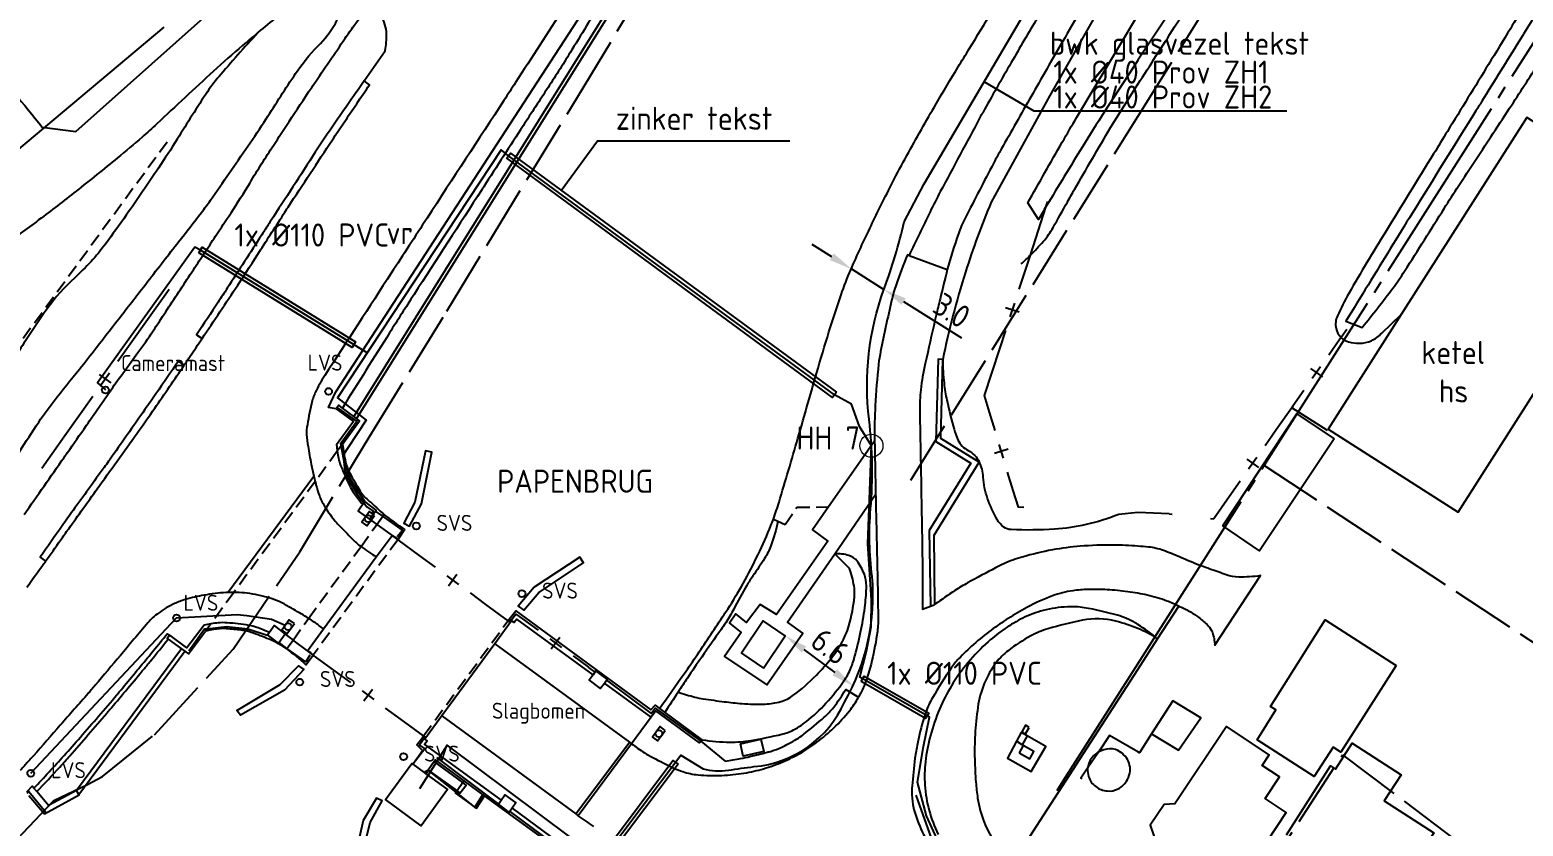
# Model space of a CAD drawing. Extents: x 109808 to 110111, y 466178 to 466443.
# Drawn here: x 109913.7 to 110030, y 466298.3 to 466360.4 of the extents above; entities that cross this region are included whole.
import ezdxf
from ezdxf.enums import TextEntityAlignment as Align

# ---------------------------------------------------------------- set-up
doc = ezdxf.new("R2010")
doc.units = 0
for name, pattern in [('KADPART', [6, 5, -1]), ('KADPROV', [18, 15, -1, 1, -1]), ('STIPPELFIJN', [1.5, 1, -0.5])]:
    doc.linetypes.add(name, pattern=pattern)
for name, color, linetype in [('bwk glasvezel handhole', 1, 'Continuous'), ('bwk glasvezel handhole tekst', 7, 'Continuous'), ('bwk glasvezelkabel tekst', 7, 'Continuous'), ('bwk informatie', 7, 'Continuous'), ('bwk maatvoering', 1, 'Continuous'), ('bwk mantelbuis data', 3, 'Continuous'), ('bwk mantelbuis signaal-elekta tekst', 7, 'Continuous'), ('bwk masten', 7, 'Continuous'), ('bwk route', 6, 'Continuous'), ('bwk zinker', 7, 'Continuous'), ('bwk zinker tekst', 7, 'Continuous'), ('TOPO', 8, 'Continuous')]:
    doc.layers.add(name, color=color, linetype=linetype)
for name, color, linetype, true_color in [('bwk glasvezelkabel', 3, 'Continuous', 0x00ff00), ('bwk kabel signaal-elekta', 7, 'Continuous', 0x960000), ('bwk mantelbuis signaal-elekta', 7, 'Continuous', 0x960000)]:
    doc.layers.add(name, color=color, linetype=linetype, true_color=true_color)
doc.styles.add('--', font='isocp.shx')
doc.styles.get("Standard").update_dxf_attribs({"font": 'isocp.shx'})
doc.linetypes.add('BESCH', pattern='A,2.5,[11,TOPOCAD.SHX,S=0.15,R=0,X=0,Y=0],2.5', length=5)
doc.linetypes.add('DRAAIHEK', pattern='A,1.5,[8,TOPOCAD.SHX,S=0.2,R=0,X=0,Y=0],1.5', length=3)
doc.linetypes.add('RASTER', pattern='A,4,-1.5,[4,TOPOCAD.SHX,S=0.75,R=0,X=-0.75,Y=0],-1.5', length=7)
doc.dimstyles.new('Prov-ZH', dxfattribs={"dimtxt": 1.8, "dimasz": 1.8, "dimexe": 0, "dimexo": 0, "dimgap": 0.5, "dimtad": 1, "dimdec": 1, "dimzin": 1, "dimdsep": 46, "dimtxsty": 'Standard', "dimcen": 2.5, "dimclrd": 256, "dimclre": 256, "dimclrt": 256, "dimadec": 0, "dimazin": 0, "dimtfac": 1, "dimtdec": 1, "dimtmove": 0, "dimatfit": 3, "dimfxl": 0, "dimlwd": -1, "dimlwe": -1, "dimarcsym": 0})

# ---------------------------------------------------------------- blocks, each defined once
blk = doc.blocks.new('RASTERKL', base_point=(80, 5))
at = {"layer": 'TOPO', "linetype": 'ByBlock'}
for p, q in [((80, 9.875), (80, 11.375)), ((80.5625, 8.1875), (79.4375, 8.1875)), ((80, 7.625), (80, 8.75)), ((80, 5), (80, 6.5))]:
    blk.add_line(p, q, dxfattribs=at)
blk = doc.blocks.new('RASTERGR', base_point=(75, 5))
at = {"layer": 'TOPO', "color": 0, "linetype": 'ByBlock'}
for p, q in [((75, 12.125), (75, 15.875)), ((75, 9.875), (75, 11)), ((75.5625, 10.4375), (74.4375, 10.4375)), ((75, 5), (75, 8.75))]:
    blk.add_line(p, q, dxfattribs=at)
blk = doc.blocks.new('*D4')
at = {"layer": 'bwk maatvoering', "transparency": 16777216}
blk.add_line((109973.98, 466312.12), (109976.39, 466310.34), dxfattribs=at)
for points in [[(109974.16, 466312.36), (109973.8, 466311.88), (109972.53, 466313.19)], [(109976.57, 466310.58), (109976.21, 466310.1), (109977.84, 466309.27)]]:
    blk.add_solid(points, dxfattribs=at)
at = {"layer": 'Defpoints', "color": 0, "transparency": 16777216}
for p in [(109972.53, 466313.19), (109977.84, 466309.27), (109977.84, 466309.27)]:
    blk.add_point(p, dxfattribs=at)
at = {"layer": 'bwk maatvoering', "transparency": 16777216, "insert": (109976.02, 466312.36), "char_height": 1.8, "attachment_point": 5, "rotation": 323.5308}
blk.add_mtext('6.6', dxfattribs=at)
blk = doc.blocks.new('*D5')
at = {"layer": 'bwk maatvoering', "transparency": 16777216}
for p, q in [((109976.15, 466342.75), (109974.63, 466343.7)), ((109977.64, 466341.73), (109977.68, 466341.79)), ((109977.68, 466341.79), (109980.22, 466340.2)), ((109980.18, 466340.14), (109980.22, 466340.2)), ((109981.75, 466339.25), (109986.26, 466336.43))]:
    blk.add_line(p, q, dxfattribs=at)
for points in [[(109976.31, 466343), (109975.99, 466342.49), (109977.68, 466341.79)], [(109981.91, 466339.5), (109981.59, 466338.99), (109980.22, 466340.2)]]:
    blk.add_solid(points, dxfattribs=at)
at = {"layer": 'Defpoints', "color": 0, "transparency": 16777216}
for p in [(109977.64, 466341.73), (109980.18, 466340.14), (109980.22, 466340.2)]:
    blk.add_point(p, dxfattribs=at)
at = {"layer": 'bwk maatvoering', "transparency": 16777216, "insert": (109985.51, 466338.55), "char_height": 1.8, "attachment_point": 5, "rotation": 327.9705}
blk.add_mtext('3.0', dxfattribs=at)

msp = doc.modelspace()

# ---------------------------------------------------------------- linework, layer by layer
at = {"layer": 'bwk glasvezel handhole', "linetype": 'Continuous', "lineweight": 0}
msp.add_circle((109979.24, 466328.01), 0.9, dxfattribs=at)
at = {"layer": 'bwk glasvezelkabel'}
msp.add_lwpolyline([(109958.22, 466295.66), (109964.4, 466303.88), (109966.12, 466302.83, 0.10548), (109968.1, 466302.71, -0.00795), (109970.09, 466302.99, 0.272052), (109977.15, 466308.02, 0.151748), (109979.3, 466317.82, -0.054471), (109979.18, 466323.09, 0.051704), (109979.06, 466330.05, -0.117803), (109980.22, 466340.2, 0.029249), (109981.8, 466345.47), (109983.35, 466348.42), (109996.95, 466371.6), (109998.15, 466375.8), (110000, 466378.76), (110009.96, 466394.68), (110014.77, 466399.77), (110027.65, 466420.34)], format="xyb", dxfattribs=at)
msp.add_lwpolyline([(109958.22, 466295.66), (109946.18, 466304.66), (109944.04, 466301.26)], dxfattribs=at)
at = {"layer": 'bwk glasvezelkabel tekst'}
msp.add_lwpolyline([(110011.62, 466354.1), (109991.91, 466354.1), (109988.02, 466356.38)], dxfattribs=at)
at = {"layer": 'bwk informatie'}
for points in [[(109940.52, 466322.57), (109940.12, 466322.87), (109939.53, 466322.06), (109939.93, 466321.77)], [(109934.28, 466314.14), (109933.88, 466314.44), (109933.29, 466313.63), (109933.69, 466313.34)], [(109963.17, 466305.81), (109962.77, 466306.11), (109962.18, 466305.3), (109962.58, 466305)]]:
    msp.add_lwpolyline(points, close=True, dxfattribs=at)
for centre in [(109940.03, 466322.33), (109943.78, 466321.75), (109952.01, 466316.47), (109933.79, 466313.9), (109934.7, 466309.58), (109962.68, 466305.56), (109942.79, 466303.76)]:
    msp.add_circle(centre, 0.268, dxfattribs=at)
at = {"layer": 'bwk kabel signaal-elekta'}
for points in [[(109979.24, 466328.01), (109978.31, 466329.5), (109977.7, 466331.26), (109976.36, 466331.98), (109950.96, 466350.62), (109950.38, 466351.08), (109937.64, 466331.75), (109939.87, 466330.01), (109938.46, 466327.86), (109938.07, 466327.28), (109938.2, 466326.02), (109938.54, 466325.3), (109939.16, 466324.24), (109939.93, 466323.25), (109940.41, 466322.92), (109940.32, 466322.72)], [(109939.95, 466335.25), (109926.96, 466343.26), (109926.53, 466343.49), (109918.94, 466332.91), (109919.55, 466332.36)], [(109987.37, 466293.94), (109986.74, 466293.88), (109985.07, 466295.8), (109983.53, 466299.15), (109982.84, 466301.77), (109983.3, 466304.56), (109983.77, 466306.85), (109978.34, 466309.96), (109978.86, 466311.98), (109979.23, 466313.9), (109979.26, 466316), (109978.95, 466320.37), (109979.24, 466328.01)]]:
    msp.add_lwpolyline(points, dxfattribs=at)
at = {"layer": 'bwk mantelbuis data'}
msp.add_lwpolyline([(109964.18, 466303.17), (109958.99, 466296.26), (109958.59, 466296.56), (109963.78, 466303.47)], close=True, dxfattribs=at)
at = {"layer": 'bwk mantelbuis signaal-elekta'}
for points in [[(109926.83, 466343.04), (109927.08, 466343.48), (109939.04, 466336.1), (109938.79, 466335.67)], [(109978.43, 466309.62), (109978.68, 466310.05), (109983.71, 466307.17), (109983.46, 466306.74)]]:
    msp.add_lwpolyline(points, close=True, dxfattribs=at)
at = {"layer": 'bwk masten'}
for centre in [(109919.55, 466332.36), (109936.94, 466332.24), (109925.1, 466314.58), (109913.74, 466302.47)]:
    msp.add_circle(centre, 0.268, dxfattribs=at)
at = {"layer": 'bwk route'}
msp.add_lwpolyline([(109913.74, 466302.47), (109925.1, 466314.58), (109929.81, 466314.86), (109930.56, 466314.78), (109932.49, 466314.5), (109933.55, 466314.01)], dxfattribs=at)
at = {"layer": 'bwk zinker'}
msp.add_lwpolyline([(109976.51, 466332.18), (109976.21, 466331.78), (109950.82, 466350.42), (109951.11, 466350.82)], close=True, dxfattribs=at)
at = {"layer": 'bwk zinker tekst'}
msp.add_lwpolyline([(109955.07, 466347.91), (109957.9, 466351.77), (109972.89, 466351.77)], dxfattribs=at)
at = {"layer": 'TOPO', "linetype": 'Continuous'}
for points in [[(110000, 466430.38, -0.000475), (109997.18, 466425.9, 0.000426), (109993.93, 466420.76, 0.00091), (109991.46, 466416.81, -0.000513), (109987.07, 466409.81, -0.001152), (109986.05, 466408.19, 0.000204), (109980.26, 466399.06, 0.004172), (109979.07, 466397.13, 0.00163), (109976.07, 466392.17, 0.000278), (109973.42, 466387.86, 0.000554), (109972.07, 466385.64, 0.000004), (109967.99, 466378.96, 0.000199), (109967.56, 466378.23, 0.00002), (109963.4, 466371.31, 0.000087), (109960.95, 466367.23, -0.000097), (109958.5, 466363.15, -0.003417), (109955.9, 466358.87, -0.004932), (109954.04, 466355.94, -0.000142), (109952.1, 466352.95, 0.00009), (109949.03, 466348.2, 0.000022), (109948.88, 466347.96, 0.000001), (109943.6, 466339.8, 0.002889), (109941.7, 466336.82, 0.001476), (109938.02, 466330.95)], [(110000, 466356.2, 0.003111), (110002.86, 466360.66, 0.000296), (110006.12, 466365.8, 0.000567), (110007.82, 466368.49, 0.003194), (110012.27, 466375.67, -0.002887), (110017.2, 466383.62, -0.001853), (110020.84, 466389.38, 0.002073), (110024.1, 466394.53, 0.001445), (110026.29, 466398.04, -0.000927), (110029.68, 466403.51, -0.003067), (110031.84, 466406.92, 0.002048), (110035.08, 466412.03, 0.009674), (110036.36, 466414.15, 0.006002), (110038.31, 466417.63, 0.03475), (110038.73, 466418.54, 0.04153), (110038.96, 466419.35, 0.216537), (110038.84, 466419.82, 0.085906), (110038.28, 466420.33)], [(110000, 466358.1, 0.006175), (110003.3, 466363.12, 0.001429), (110007.04, 466369.01, 0.00207), (110009.59, 466373.09, 0.005991), (110012.85, 466378.48, -0.006378), (110015.91, 466383.54, -0.001735), (110019.34, 466389.02, 0.001522), (110023.26, 466395.26, 0.000955), (110025.72, 466399.21, -0.000795), (110028.66, 466403.96, -0.004822), (110029.61, 466405.45, 0.001274), (110033.25, 466411.09, 0.015461), (110034.66, 466413.44, 0.00774), (110037.26, 466418.26), (110035.94, 466419.27, -0.000186), (110031.44, 466412, -0.000443), (110029.52, 466408.91, -0.000005), (110020.56, 466394.52)], [(110031.73, 466362.81, -0.000143), (110029.71, 466359.55, -0.000099), (110026.81, 466354.87, -0.00024), (110026.34, 466354.11, 0.000023), (110021.37, 466346.12, 0.001472), (110019.67, 466343.36, 0.000721), (110016.21, 466337.71), (110017.49, 466337.24, 0.008338), (110019.87, 466340.29, 0.01979), (110020.79, 466341.63, 0.001995), (110023.87, 466346.51, -0.005422), (110025.01, 466348.3, -0.002057), (110027.51, 466352.09, 0.003508), (110028.97, 466354.32, 0.002054), (110031.28, 466357.92, 0.001884)], [(109890.43, 466375.55), (109893.13, 466377.85, -0.010669), (109895.98, 466375, -0.02194), (109897.26, 466373.53, -0.005168), (109900.44, 466369.49, 0.013484), (109901.68, 466367.96, 0.005133), (109903.01, 466366.43, -0.001475), (109907.69, 466361.17, -0.00716), (109910.25, 466358.19, -0.004076), (109914.63, 466352.85), (109917.24, 466352.5), (109930.99, 466364.79)], [(110000, 466378.5), (109999.75, 466378.1, 0.025135), (109999.33, 466377.28, 0.067761), (109999.13, 466376.65, 0.075968), (109999.13, 466376.06, 0.007165), (109999.2, 466375.59, -0.004573), (109999.32, 466374.85, -0.003582), (109999.48, 466373.72, -0.047505), (109999.49, 466373.63, -0.142527), (109999.23, 466372.9, 0.021275), (109996.44, 466368.61, 0.000078), (109992.52, 466361.97, 0.000874), (109992.17, 466361.38, 0.002264), (109990.13, 466357.88, 0.002037), (109987.91, 466353.97, 0.005132), (109987.7, 466353.6, 0.000335), (109984.61, 466347.82, 0.009339), (109983.81, 466346.25, 0.004251), (109982.17, 466342.83)], [(110000, 466369.25, 0.00056), (109997.91, 466365.89, 0.003448), (109996.46, 466363.51, 0.00374), (109995.58, 466362.02, 0.001128), (109992.72, 466357.06, 0.0013), (109991.54, 466354.99, 0.000656), (109989.21, 466350.87, 0.008014), (109988.75, 466350.02, 0.001624), (109986.56, 466345.8, 0.036586), (109986.02, 466344.53, 0.015494), (109985.15, 466341.74)], [(109958.66, 466367.38, 0.000135), (109958.63, 466367.34, 0.002067), (109955.28, 466362.16, -0.001833), (109951.51, 466356.32, -0.000082), (109950.61, 466354.94, 0.000012), (109944.62, 466345.76, 0.000506), (109941.83, 466341.47, 0.000273), (109936.65, 466333.48, 0.035955), (109935.91, 466332.17, 0.054577), (109935.6, 466331.27, 0.016694), (109935.25, 466329.42, 0.057645), (109935.23, 466328.88, 0.019486), (109935.34, 466327.96, 0.012597), (109935.59, 466326.56, 0.007196), (109935.79, 466325.64)], [(110000, 466367.11), (109997.39, 466362.76), (109993.15, 466355.31), (109988.57, 466347, 0.010947), (109987.51, 466344.3, 0.010947), (109986.57, 466341.55, 0.01335), (109985.59, 466338.15, 0.013201), (109984.8, 466334.73)], [(109912.87, 466327.54, -0.01269), (109914.36, 466329.86, -0.017209), (109915.56, 466331.5, -0.00273), (109917.53, 466333.99, 0.004092), (109918.84, 466335.65, 0.000168), (109920.85, 466338.24, -0.000168), (109922.87, 466340.84, -0.000995), (109925.26, 466343.92, 0.001348), (109927.03, 466346.19, 0.011632), (109927.74, 466347.15, 0.002713), (109930.66, 466351.37, 0.0087), (109932.07, 466353.49, -0.005247), (109934.37, 466357.03, -0.048121), (109936.12, 466359.18, 0.060708), (109937.47, 466360.93, 0.089934), (109937.74, 466361.65, 0.051328), (109937.84, 466362.98, 0.103762), (109937.65, 466363.79, 0.084602), (109936.91, 466364.85)], [(110031.41, 466364.48, -0.004053), (110029.03, 466360.52, -0.000327), (110027.33, 466357.74, -0.000173), (110024.12, 466352.51, -0.000728), (110023.05, 466350.77, 0.000207), (110019.29, 466344.67, 0.008524), (110016.44, 466339.89, 0.024003), (110015.55, 466338.13, 0.162255), (110015.45, 466337.16, 0.139555), (110015.84, 466336.44)], [(109913.21, 466322.64, 0.00003), (109916.33, 466327.1, 0.00038), (109916.58, 466327.45, 0.000646), (109918.08, 466329.61, -0.000508), (109919.99, 466332.36, -0.007287), (109922.09, 466335.28, 0.012711), (109923.27, 466336.96, 0.001877), (109924.25, 466338.45, -0.000907), (109926.29, 466341.55, -0.000426), (109928.14, 466344.35, 0.000657), (109929.34, 466346.17, 0.008788), (109930.82, 466348.52, -0.007078), (109932.65, 466351.43, -0.001891), (109933.86, 466353.29, -0.001328), (109935.61, 466355.92, -0.002319), (109935.79, 466356.19, -0.000178), (109938.24, 466359.79, -0.009938), (109938.93, 466360.77, -0.004533), (109940.52, 466362.87)], [(109939.72, 466356.45), (109941.35, 466358.81, 0.044556), (109941.46, 466360.12, 0.078767), (109941.33, 466360.86, 0.013798), (109940.79, 466362.34, 0.035082), (109940.52, 466362.87)], [(109992.87, 466346.69, 0.000552), (109992.25, 466345.65), (109991.43, 466346.95, -0.001821), (109994.11, 466351.68, -0.004503), (109995.25, 466353.63), (110000, 466361.58)], [(109931.64, 466360.4, 0.019835), (109928.55, 466356.95, 0.043431), (109927.5, 466355.61, 0.006103), (109925.15, 466351.92, -0.009898), (109923.69, 466349.66, -0.004208), (109921.18, 466345.99, -0.006693), (109919.55, 466343.73, -0.050165), (109917.16, 466341.1, 0.055083), (109915.01, 466338.68, 0.010639), (109913.32, 466336.19, 0.009123), (109911.47, 466333.21, 0.006229), (109909.31, 466329.49, -0.008459), (109907.71, 466326.76, -0.00842), (109906.66, 466325.11, 0.005598), (109905.07, 466322.62, 0.016329), (109904.55, 466321.73, 0.005623), (109903.17, 466319.07, 0.084915), (109902.69, 466317.55, 0.046002), (109902.58, 466314.78)], [(110000, 466358.04), (109997.38, 466354.01, 0.006275), (109995.68, 466351.31, 0.002468), (109992.87, 466346.69)], [(109939.72, 466356.45, 0.002842), (109937.16, 466352.77, 0.005624), (109935.91, 466350.9, 0.000011), (109932.42, 466345.51, 0.000352), (109932.32, 466345.35, 0.000154), (109931.74, 466344.46, -0.000033), (109929.05, 466340.29, -0.002217), (109928.34, 466339.21, -0.000934), (109926.65, 466336.65), (109927.08, 466336.36)], [(109927.08, 466336.36, 0.000878), (109928.48, 466338.44, 0.002408), (109929.86, 466340.52, 0.002596), (109931.64, 466343.28, -0.002274), (109933.67, 466346.42, -0.000846), (109933.79, 466346.62, -0.000031), (109937.24, 466351.86, -0.003233), (109938.13, 466353.19, -0.00145), (109940.14, 466356.16), (109939.72, 466356.45)], [(109991.63, 466342.87, 0.016577), (109992.64, 466343.95, 0.051496), (109993.4, 466345.03, 0.002753), (109994.51, 466347.01, -0.00548), (109995.07, 466348, -0.001345), (109997.87, 466352.81), (110000, 466356.19)], [(109982.17, 466342.83), (109982.05, 466342.89, 0.014485), (109981.16, 466340.56, 0.028461), (109980.81, 466339.33, 0.005529), (109979.96, 466335.36, 0.022396), (109979.8, 466334.37, 0.01391), (109979.54, 466331.12, 0.017914), (109979.49, 466328.59, 0.00003), (109979.49, 466328.37)], [(109990.92, 466342.19, 0.010963), (109991.63, 466342.87)], [(109985.15, 466341.74, 0.00195), (109984.59, 466339.44, 0.003633), (109984.29, 466338.18, 0.000434), (109983.53, 466334.85, 0.003304), (109983.43, 466334.42, 0.025158), (109983.09, 466332.36, 0.031534), (109983.01, 466330.7, 0.000491), (109983.04, 466328.82, 0.00031), (109983.1, 466325.84, 0.000041), (109983.12, 466324.56, -0.000014), (109983.19, 466320.9, -0.003087), (109983.21, 466318.95, -0.001646), (109983.22, 466315.28), (109983.85, 466315.51)], [(110015.84, 466336.44, 0.024435), (110015.95, 466336.35, 0.10997), (110016.41, 466336.11, 0.065459), (110017.26, 466336, 0.107043), (110018.2, 466336.2, 0.099915), (110019.01, 466336.79), (110020.51, 466338.23)], [(109925.69, 466334.3, 0.000354), (109926.17, 466335, 0.00057), (109927.08, 466336.36)], [(109925.69, 466334.3), (109925.24, 466334.6, -0.00116), (109923.49, 466332.06, -0.002378), (109922.63, 466330.83, -0.000025), (109919.86, 466326.88, -0.001203), (109919.8, 466326.8, -0.00142), (109919.45, 466326.31, 0.000208), (109917.03, 466322.95, 0.00254), (109916.18, 466321.76, 0.001242), (109914.47, 466319.31), (109914.89, 466319)], [(109914.89, 466319, -0.000461), (109916.05, 466320.64, -0.000215), (109916.69, 466321.54, -0.000062), (109918.92, 466324.66, -0.001373), (109920.46, 466326.8, 0.001346), (109922.02, 466328.98, 0.004248), (109923.4, 466330.94, 0.00171), (109925.69, 466334.3)], [(109937.53, 466330.88), (109938.88, 466329.89), (109937.56, 466328.09, 0.012716), (109937.62, 466327.58)], [(109937.62, 466327.58, 0.014277), (109937.72, 466327.04, 0.044804), (109937.88, 466326.48, 0.010688), (109938.25, 466325.6, 0.010317), (109938.65, 466324.76, 0.040636), (109938.96, 466324.25, 0.024034), (109939.6, 466323.43)], [(109938.04, 466328.14, 0.04129), (109938.27, 466326.74, 0.062369), (109938.6, 466325.87, 0.014686), (109939.4, 466324.48, 0.051164), (109939.67, 466324.12, 0.017672), (109940, 466323.8, 0.005399), (109941.11, 466322.79, 0.00533), (109941.26, 466322.66)], [(109979.49, 466328.37, 0.000482), (109979.56, 466324.78, 0.000249), (109979.57, 466324.21)], [(109935.79, 466325.64, 0.003357), (109935.9, 466325.22)], [(109935.9, 466325.22, 0.002019), (109935.96, 466324.96, 0.024796), (109936.21, 466324.16, 0.047657), (109936.63, 466323.3, 0.034423), (109937.38, 466322.23, 0.018629), (109937.74, 466321.82, 0.006679), (109938.77, 466320.76, 0.037782), (109939.47, 466320.15)], [(109979.57, 466324.21, 0.000676), (109979.6, 466322.68, 0.000154), (109979.65, 466320.72, -0.000128), (109979.7, 466318.35, -0.002229), (109979.74, 466316.44, -0.002101), (109979.76, 466314.41, -0.040951), (109979.67, 466313.24, -0.020915), (109979.21, 466310.98, -0.029708), (109978.79, 466309.6, -0.034311), (109978.24, 466308.41)], [(109941.26, 466322.66, 0.017677), (109941.79, 466322.24, 0.014579), (109942.87, 466321.48), (109942.36, 466320.72)], [(109971.96, 466322.12, -0.033701), (109971.41, 466320.21, -0.055937), (109970.92, 466319.22, -0.009678), (109970.01, 466317.86, 0.018091), (109969.53, 466317.12, 0.017225), (109968.51, 466315.27, -0.029673), (109967.89, 466314.21, -0.006196), (109967.53, 466313.69, 0.00148), (109966.02, 466311.53, 0.004659), (109964.9, 466309.89, 0.001274), (109964.18, 466308.8)], [(109939.47, 466320.15, 0.023069), (109940.66, 466319.35)], [(109964.18, 466308.8, 0.014044), (109965.49, 466308.41, 0.027089), (109966.13, 466308.28, 0.007281), (109967.78, 466308.05, 0.008762), (109969.15, 466307.91, 0.03499), (109970.97, 466307.87, 0.05271), (109972.17, 466308.06, 0.093328), (109973.13, 466308.53, 0.041156), (109974.95, 466310.12, 0.025621), (109976.1, 466311.43, 0.032229), (109976.88, 466312.57, 0.065712), (109977.49, 466313.98, 0.044084), (109977.92, 466316.23, 0.06898), (109977.89, 466317.08, 0.041775), (109977.53, 466318.45), (109976.38, 466319.57)], [(109966.03, 466305.08, 0.033443), (109968.23, 466304.9, 0.044973), (109969.84, 466305.02, 0.016602), (109972.27, 466305.52, 0.051192), (109973.03, 466305.78, 0.060114), (109974.17, 466306.5, 0.038535), (109975.7, 466307.94, 0.030392), (109977.1, 466309.67, 0.060204), (109977.64, 466310.66, 0.029081), (109977.97, 466311.67, 0.014597), (109978.45, 466313.72, 0.02061), (109978.75, 466315.6, 0.026644), (109978.85, 466317.07, 0.093312), (109978.69, 466318, 0.075431), (109978.12, 466319.01, 0.152903), (109977.49, 466319.45, 0.104317), (109976.38, 466319.57)], [(110000, 466320.18, 0.017547), (109998.08, 466320.27, 0.021977), (109995.51, 466320.17, 0.025976), (109993.35, 466319.89, 0.023704), (109990.99, 466319.33, 0.037455), (109989.55, 466318.8, 0.014307), (109988.91, 466318.49, 0.004105), (109986.74, 466317.32, 0.0195), (109985.75, 466316.72, 0.011358), (109984.19, 466315.65)], [(110003.19, 466315.51, -0.014328), (110004.01, 466315.1, -0.040477), (110004.75, 466314.62, -0.035307), (110005.48, 466313.98, -0.114104), (110005.81, 466313.46, -0.068911), (110006, 466312.47), (110009.56, 466317.88, -0.044735), (110007.86, 466317.77, -0.077491), (110006.89, 466317.95, -0.002502), (110005.62, 466318.39, -0.004503), (110004.92, 466318.65, -0.013767), (110003.25, 466319.34, 0.018255), (110001.99, 466319.84, 0.058836), (110000.84, 466320.11, 0.007669), (110000, 466320.18)], [(109914.89, 466319, 0.000057), (109914.75, 466318.8, -0.000478), (109913.44, 466316.96)], [(109929.1, 466316.56, 0.003591), (109928.96, 466316.56, 0.03054), (109927.24, 466316.36, 0.024858), (109925.79, 466316.02, 0.040283), (109924.93, 466315.7, 0.047045), (109923.69, 466314.96, 0.060264), (109922.86, 466314.2, 0.000516), (109921.78, 466312.92, 0.000524), (109920.72, 466311.66, 0.000349), (109918.76, 466309.33, -0.002204), (109918.45, 466308.97, -0.003247), (109918.21, 466308.7, -0.000354), (109916.04, 466306.22, -0.000587), (109913.94, 466303.83, -0.002193), (109913.37, 466303.2, -0.006298), (109913.11, 466302.91, 0.00008), (109912.91, 466302.7)], [(109929.56, 466316.57, 0.011939), (109929.1, 466316.56)], [(109935.39, 466314.55, 0.006745), (109934.23, 466315.24, 0.010694), (109933.47, 466315.67, 0.053662), (109932.11, 466316.21, 0.044435), (109930.38, 466316.53, 0.021591), (109929.56, 466316.57)], [(110000, 466316.51, 0.010403), (109999.22, 466316.63, 0.019361), (109997.61, 466316.78, 0.022401), (109996.12, 466316.8, 0.027959), (109994.93, 466316.7, 0.051424), (109993.36, 466316.31, 0.037865), (109991.36, 466315.4, 0.016335), (109989.89, 466314.54, 0.017544), (109988.58, 466313.64, 0.021621), (109987.2, 466312.52, 0.023564), (109986.03, 466311.39, 0.041171), (109985.45, 466310.66, 0.014129), (109984, 466308.35, 0.049784), (109983.48, 466307.23, 0.030179), (109982.93, 466305.26, 0.01945), (109982.84, 466304.77, 0.029708), (109982.63, 466303.64, 0.008969), (109982.41, 466301.48, 0.028434), (109982.39, 466300.79, 0.049411), (109982.52, 466299.79, 0.039268), (109982.91, 466298.57, 0.046538), (109983.78, 466296.88, 0.045076)], [(110003.19, 466315.51, 0.015935), (110002.27, 466315.9, 0.038787), (110000.73, 466316.36, 0.009809), (110000, 466316.51)], [(110000, 466314.07, 0.005162), (109999.78, 466314.21, 0.062528), (109998.42, 466314.79, 0.027755), (109995.83, 466315.38, 0.05571), (109994.51, 466315.45, 0.04871), (109992.63, 466315.16, 0.054491), (109991.04, 466314.57, 0.033248), (109989.66, 466313.76, 0.031851), (109988.35, 466312.73, 0.037389), (109986.77, 466311.1, 0.037622), (109985.47, 466309.28, 0.036583), (109984.55, 466307.48, 0.033345), (109983.84, 466305.41, 0.038573), (109983.45, 466303.36, 0.045044), (109983.41, 466301.55, 0.047963), (109983.74, 466299.57, 0.049039), (109984.44, 466297.71, 0.026501)], [(109984.19, 466315.65, 0.000295), (109984.14, 466315.61)], [(109927.77, 466314.12, 0.013505), (109927.25, 466314.02), (109925.91, 466312.25), (109924.57, 466313.25)], [(109933.64, 466312.19, 0.056039), (109932.31, 466312.92, 0.006867), (109930.92, 466313.46, 0.032255), (109930.62, 466313.55, 0.027934), (109930.14, 466313.63, 0.011427), (109928.97, 466313.74, 0.048692), (109928.34, 466313.73, 0.029351), (109927.35, 466313.55)], [(109932.32, 466313.45, 0.026705), (109931.34, 466313.85, 0.043619), (109930.73, 466314, 0.009658), (109929.91, 466314.12, 0.009144), (109929.04, 466314.2, 0.045521), (109928.35, 466314.2, 0.014463), (109927.77, 466314.12)], [(109936.54, 466313.73, 0.00891), (109935.82, 466314.26, 0.017231), (109935.39, 466314.55)], [(110000, 466313.76, 0.040433), (109998.28, 466314.33, 0.107344), (109995.7, 466314.4, 0.026226), (109992.99, 466313.73, 0.051078), (109991.66, 466313.18, 0.040306), (109989.89, 466312.03, 0.065214), (109988.97, 466311.11, 0.066729), (109988.03, 466309.46, 0.063929), (109987.53, 466307.61, 0.018639), (109987.32, 466305.48, 0.020775), (109987.29, 466303.56, 0.013566), (109987.38, 466301.78, 0.019375), (109987.52, 466300.54, 0.052878), (109988.03, 466298.65, 0.062778), (109988.81, 466297.2, 0.016821), (109989.72, 466296, 0.014291), (109990.88, 466294.66, 0.006853), (109992.88, 466292.54, 0.027028), (109993.42, 466292.03, 0.011648), (109994.94, 466290.82, -0.00864), (109997.01, 466289.21, -0.000733), (109998.07, 466288.34, 0.00026), (110000, 466286.77)], [(110001.54, 466312.96, 0.038064), (110000, 466314.07)], [(110001.54, 466312.96, 0.038064), (110000, 466314.07)], [(110001.54, 466312.96, 0.038739), (110000, 466313.76)], [(110001.54, 466312.96, 0.038739), (110000, 466313.76)], [(109913.98, 466301.31, 0.003808), (109916.33, 466303.85, 0.006837), (109917.6, 466305.28, 0.000119), (109920.45, 466308.59, 0.004886), (109920.52, 466308.67, 0.00033), (109920.63, 466308.81, 0.000018), (109922.84, 466311.48, 0.000559), (109923.28, 466312.02, 0.00023), (109924.37, 466313.34), (109924.57, 466313.25)], [(109914.21, 466301.04, 0.003294), (109916, 466302.96, 0.007082), (109916.78, 466303.84, 0.000155), (109919.66, 466307.15, 0.00278), (109919.82, 466307.33, 0.001647), (109920, 466307.55, 0.000117), (109922.59, 466310.64, 0.004478), (109923.13, 466311.3, 0.001864), (109924.43, 466312.92)], [(109933.64, 466312.19, -0.040745), (109935.16, 466310.93), (109935.75, 466311.69)], [(109965.94, 466304.97), (109967.85, 466303.42, 0.009285), (109969.05, 466303.62, 0.014944), (109969.78, 466303.78, 0.002502), (109971.11, 466304.11, 0.009374), (109971.46, 466304.2, 0.038589), (109972.2, 466304.49, 0.02244), (109973.41, 466305.13, 0.035317), (109973.95, 466305.5, 0.01104), (109975.57, 466306.85, 0.047982), (109976.28, 466307.6, 0.029328), (109977.24, 466309), (109978.24, 466308.41)], [(109960.55, 466304.77, 0.016088), (109961.55, 466304.07, 0.026106), (109962.21, 466303.69, 0.011133), (109963.85, 466302.88, 0.027409), (109964.54, 466302.6, 0.056536), (109965.73, 466302.35, 0.036495), (109967.59, 466302.3, 0.028165), (109969.31, 466302.48, 0.031163), (109970.84, 466302.83, 0.02873), (109972.35, 466303.37, 0.0303), (109973.72, 466304.05, 0.032203), (109974.99, 466304.89, 0.027903), (109976.32, 466306.02, 0.033267), (109977.53, 466307.34, 0.045728), (109978.24, 466308.41)], [(109964.18, 466308.8, 0.001852), (109963.15, 466307.22)], [(109996.09, 466302.86, 0.100594), (109996.16, 466302.23, 0.158851), (109996.72, 466301.43, 0.147092), (109997.62, 466301.09, 0.142495), (109998.47, 466301.26, 0.133007), (109999.11, 466301.85, 0.103593), (109999.38, 466302.48, 0.112854), (109999.36, 466303.11, 0.090389), (109999.11, 466303.67, 0.08381), (109998.64, 466304.13, 0.168294), (109997.82, 466304.38, 0.1155), (109996.93, 466304.12)], [(109996.93, 466304.12, 0.018427), (109996.81, 466304.05, 0.163432), (109996.18, 466303.25, 0.061998), (109996.09, 466302.86)]]:
    msp.add_lwpolyline(points, format="xyb", dxfattribs=at)
at = {"layer": 'TOPO', "linetype": 'KADPART'}
for points in [[(109912.55, 466297.16), (109912.63, 466297.28), (109915.54, 466300.36), (109918.1, 466301.57), (109919.33, 466302.23), (109923.37, 466305.48), (109929.5, 466312.14), (109934.69, 466319.74), (109940.11, 466328.67), (109946.15, 466338.51), (109956.34, 466355.2), (109966.07, 466371.32), (110000, 466427.65)], [(110000, 466353.67), (110044.77, 466425.37)], [(109982.3, 466325.32), (110000, 466353.67)], [(110029.76, 466293.49), (110039.01, 466307.27), (110009.84, 466326.46)], [(110006.05, 466288.65), (110015.96, 466303.92)], [(110015.96, 466303.92), (110029.76, 466293.49)]]:
    msp.add_lwpolyline(points, dxfattribs=at)
at = {"layer": 'TOPO', "linetype": 'KADPROV'}
for points in [[(110009.84, 466326.46), (110064.34, 466412.07)], [(109912.64, 466351.01), (109933.58, 466368.54)], [(110000, 466311.01), (110009.84, 466326.46)], [(109994.18, 466301.87), (110000, 466311.01)]]:
    msp.add_lwpolyline(points, dxfattribs=at)
at = {"layer": 'TOPO', "linetype": 'Continuous'}
for points in [[(109976.84, 466392.21), (109976.39, 466392.48), (109976.24, 466392.27), (109977.17, 466391.64), (109938.9, 466330.29)], [(109937.53, 466330.88), (109936.93, 466330.98), (109937.51, 466332.22), (109959.85, 466366.59), (109958.66, 466367.38)], [(110020.51, 466338.23), (110014.82, 466329.3), (110024.96, 466322.84), (110040.45, 466347.14), (110030.43, 466353.53)], [(110030.43, 466353.53), (110030.31, 466353.61), (110020.51, 466338.23)], [(109982.17, 466342.83), (109985.15, 466341.74)], [(109984.8, 466334.73), (109984.43, 466334.76), (109984.26, 466328.35), (109987, 466326.66), (109983.74, 466321.4), (109983.85, 466315.51)], [(109987.65, 466326.74), (109984.66, 466328.57), (109984.8, 466334.73)], [(109937.62, 466331), (109937.53, 466330.88)], [(109938.02, 466330.95), (109937.74, 466331.16), (109937.62, 466331)], [(109938.9, 466330.29), (109938.02, 466330.95)], [(109938.04, 466328.14), (109939.34, 466329.96), (109939.11, 466330.14)], [(109939.11, 466330.14), (109938.9, 466330.29)], [(109979.49, 466328.37), (109975.89, 466323.24)], [(109984.19, 466315.65), (109984.14, 466321.03), (109987.65, 466326.74)], [(109929.1, 466316.56), (109935.79, 466325.64)], [(109976.38, 466319.57), (109979.57, 466324.21)], [(109939.6, 466323.43), (109939.45, 466323.22), (109939.25, 466322.92), (109940.14, 466322.28)], [(109939.78, 466323.65), (109939.6, 466323.43)], [(109940.61, 466322.92), (109940.66, 466322.98), (109939.78, 466323.65)], [(109940.14, 466322.28), (109940.61, 466322.92)], [(109975.89, 466323.24), (109974.65, 466321.46), (109975.84, 466320.57), (109971.84, 466314.84), (109970.58, 466315.64), (109969.52, 466314.23), (109968.68, 466314.9), (109968.17, 466314.18), (109969.1, 466313.46), (109967.79, 466311.57), (109971.09, 466309.36), (109973.9, 466313.4), (109972.7, 466314.26), (109976.38, 466319.57)], [(109940.14, 466322.28), (109940.71, 466321.87)], [(109940.71, 466321.87), (109941.89, 466321.01)], [(109940.66, 466319.35), (109941.89, 466321.01)], [(109941.89, 466321.01), (109942.36, 466320.72)], [(109936.54, 466313.73), (109940.66, 466319.35)], [(109951.01, 466314.48), (109951.53, 466315.14), (109962.06, 466307.43), (109962.38, 466307.79), (109962.73, 466307.52)], [(109983.85, 466315.51), (109984.14, 466315.61)], [(109984.14, 466315.61), (109984.19, 466315.65)], [(110001.54, 466312.96), (110003.19, 466315.51)], [(109925.73, 466312), (109926.03, 466311.78), (109927.35, 466313.55)], [(109932.32, 466313.45), (109932.71, 466313.99), (109933.57, 466313.33)], [(109935.29, 466312.03), (109936.54, 466313.73)], [(109951.19, 466314.36), (109949.89, 466312.57)], [(109951.15, 466314.38), (109951.01, 466314.48)], [(109951.19, 466314.36), (109951.15, 466314.38)], [(109957.56, 466310.16), (109951.6, 466314.5), (109951.4, 466314.22), (109951.19, 466314.36)], [(109924.57, 466313.25), (109924.37, 466312.97), (109924.43, 466312.92)], [(109924.43, 466312.92), (109925.49, 466312.17)], [(109933.08, 466312.66), (109933.05, 466312.62), (109932.18, 466313.26), (109932.32, 466313.45)], [(109933.57, 466313.33), (109933.08, 466312.66)], [(109933.57, 466313.33), (109934.17, 466312.86)], [(109935.29, 466312.03), (109934.17, 466312.86)], [(109949.89, 466312.57), (109945.78, 466306.95)], [(109949.89, 466312.57), (109960.38, 466304.9)], [(110000, 466310.57), (110001.54, 466312.96)], [(110000, 466310.57), (110001.54, 466312.96)], [(109925.49, 466312.17), (109917.29, 466301.14)], [(109925.49, 466312.17), (109925.73, 466312)], [(109935.75, 466311.69), (109935.29, 466312.03)], [(109957.56, 466310.16), (109957.25, 466309.72), (109958.11, 466309.07), (109958.43, 466309.5)], [(109957.7, 466310.36), (109957.56, 466310.16)], [(109958.59, 466309.72), (109958.65, 466309.8), (109957.76, 466310.45), (109957.7, 466310.36)], [(109995.35, 466292.55), (109995.12, 466292.7), (109990.73, 466296.21), (110000, 466310.57)], [(109958.43, 466309.5), (109958.59, 466309.72)], [(109962.07, 466306.84), (109958.43, 466309.5)], [(109945.78, 466306.95), (109944.45, 466305.13)], [(109945.78, 466306.95), (109956.21, 466299.3)], [(109962.07, 466306.84), (109960.55, 466304.77)], [(109965.94, 466304.97), (109965.84, 466304.85), (109962.45, 466307.33), (109962.07, 466306.84)], [(109962.73, 466307.52), (109963.15, 466307.22)], [(109963.15, 466307.22), (109966.03, 466305.08)], [(109990.54, 466304.97), (109989.84, 466303.66), (109991.69, 466302.61), (109992.84, 466304.55), (109991.37, 466305.39)], [(109991.37, 466305.39), (109990.91, 466305.65), (109990.54, 466304.97)], [(109991.37, 466305.39), (109990.99, 466304.69), (109990.54, 466304.97)], [(110000, 466304.14), (109997.79, 466305.41), (109996.93, 466304.12)], [(110001.06, 466305.54), (110000.12, 466304.07), (110000, 466304.14)], [(110001.06, 466305.54), (110000.12, 466304.07), (110000, 466304.14)], [(109943.5, 466303.19), (109944.27, 466304.25), (109943.81, 466304.68), (109944.28, 466305.3)], [(109944.28, 466305.3), (109944.4, 466305.18)], [(109944.4, 466305.18), (109944.45, 466305.13)], [(109944.45, 466305.13), (109944.63, 466304.97), (109944.42, 466304.72), (109950.39, 466300.38)], [(109956.21, 466299.3), (109960.38, 466304.9)], [(109960.55, 466304.77), (109956.4, 466299.16)], [(109960.38, 466304.9), (109960.55, 466304.77)], [(109966.03, 466305.08), (109965.94, 466304.97)], [(110011.58, 466297.68), (110015.02, 466303.04), (110015.41, 466302.79), (110016.71, 466304.81), (110020.51, 466302.36), (110019.2, 466300.33), (110023.07, 466297.83), (110019.55, 466292.36), (110017.65, 466293.59)], [(109944.52, 466302.44), (109946.22, 466301.2), (109944.15, 466298.38), (109941.37, 466300.42), (109943.43, 466303.24), (109943.5, 466303.19)], [(109943.5, 466303.19), (109944.4, 466302.53)], [(109945.18, 466303.4), (109944.7, 466302.72)], [(109947.51, 466301.89), (109945.27, 466303.53), (109945.18, 466303.4)], [(109947.4, 466301.74), (109945.18, 466303.4)], [(109996.93, 466304.12), (109996.09, 466302.86)]]:
    msp.add_lwpolyline(points, dxfattribs=at)
at = {"layer": 'TOPO', "linetype": 'BESCH'}
for points in [[(109977.4, 466391.77), (109977.49, 466391.57), (109939.11, 466330.14)], [(109917.49, 466300.82), (109925.73, 466312)]]:
    msp.add_lwpolyline(points, dxfattribs=at)
for points in [[(109971.6, 466322.28, 0.016021), (109972.04, 466323.61, 0.001314), (109972.78, 466326.08, 0.001282), (109973.52, 466328.61, 0.000708), (109974.29, 466331.3, -0.000687), (109975.09, 466334.07, -0.005648), (109976.06, 466337.29, -0.007227), (109976.88, 466339.78, -0.018808), (109977.64, 466341.73, -0.010411), (109979.21, 466345.15, -0.005536), (109980.88, 466348.53, -0.00868), (109982.01, 466350.65, -0.004427), (109984.29, 466354.68, -0.006144), (109986, 466357.55, -0.000188), (109986.86, 466358.95, 0.000044), (109990.49, 466364.88, 0.000292), (109991.74, 466366.93, 0.000139), (109994.36, 466371.22), (110000, 466380.29)], [(109934.53, 466362.78, 0.00377), (109931.64, 466360.4)], [(109931.64, 466360.4, 0.001851), (109930.24, 466359.21, 0.009862), (109927.96, 466357.2, 0.002551), (109923.56, 466353.11, -0.009825), (109922.41, 466352.07, -0.007169), (109920.49, 466350.45, -0.004332), (109917.27, 466347.86, -0.006539), (109914.35, 466345.61, -0.006785), (109911.48, 466343.52, -0.013983), (109907.91, 466341.14, -0.014145), (109904.25, 466338.99, -0.004844), (109902.53, 466338.06, -0.003096), (109899.81, 466336.66, -0.015867), (109898.1, 466335.85, 0.012024), (109895.83, 466334.81, 0.058574), (109894.44, 466333.91, 0.035003), (109892.44, 466332.01, 0.108467), (109891.82, 466330.94, 0.059746), (109891.43, 466328.89)], [(109962.73, 466307.52, 0.003029), (109964.64, 466310.22, 0.005076), (109965.68, 466311.74, 0.000332), (109967.76, 466314.86, 0.002462), (109968.04, 466315.28, 0.016899), (109969.25, 466317.28, 0.015583), (109970.41, 466319.52, 0.017013), (109971.41, 466321.79, 0.005987), (109971.6, 466322.28)]]:
    msp.add_lwpolyline(points, format="xyb", dxfattribs=at)
at = {"layer": 'TOPO', "linetype": 'STIPPELFIJN'}
for points in [[(109924.36, 466351.69), (109907.08, 466328.09), (109901, 466331.39), (109897.77, 466327.85), (109891.62, 466328.86)], [(109937.62, 466327.58), (109935.9, 466325.22)], [(109937.93, 466328), (109937.62, 466327.58)], [(109938.04, 466328.14), (109937.93, 466328)], [(109935.9, 466325.22), (109929.56, 466316.57)], [(109971.96, 466322.12), (109972.51, 466321.88), (109973.43, 466323.21), (109975.89, 466323.24)], [(109939.47, 466320.15), (109940.71, 466321.87)], [(109940.71, 466321.87), (109941.17, 466322.52)], [(109941.17, 466322.52), (109941.26, 466322.66)], [(109971.6, 466322.28), (109971.96, 466322.12)], [(109942.33, 466320.68), (109935.75, 466311.69)], [(109942.36, 466320.72), (109942.33, 466320.68)], [(109935.39, 466314.55), (109939.47, 466320.15)], [(109929.56, 466316.57), (109927.77, 466314.12)], [(109927.47, 466313.72), (109927.35, 466313.55)], [(109927.77, 466314.12), (109927.47, 466313.72)], [(109934.17, 466312.86), (109935.39, 466314.55)], [(109944.35, 466305.39), (109950.92, 466314.35)], [(109950.92, 466314.35), (109951.01, 466314.48)], [(109933.7, 466312.21), (109934.17, 466312.86)], [(109933.64, 466312.19), (109933.7, 466312.21)], [(109944.28, 466305.3), (109944.35, 466305.39)]]:
    msp.add_lwpolyline(points, dxfattribs=at)
at = {"layer": 'TOPO', "linetype": 'RASTER'}
for points in [[(109991.63, 466342.87), (109992.87, 466346.69)], [(109992.87, 466346.69), (109992.99, 466347.05)], [(109991.22, 466341.63), (109991.63, 466342.87)], [(109922.71, 466337.67), (109924.52, 466340.21)], [(110016.28, 466337.06), (110015.84, 466336.44)], [(110015.84, 466336.44), (110015.75, 466336.31)], [(109988.45, 466330.62), (109988.05, 466331.93), (109989.24, 466335.57)], [(109937.93, 466328), (109937.9, 466328.2), (109939.15, 466329.92), (109937.62, 466331)], [(110012.08, 466331.09), (110011.99, 466330.96)], [(110011.99, 466330.96), (110010.78, 466329.24)], [(110014.77, 466329.2), (110011.99, 466330.96)], [(109914.59, 466326.27), (109916.4, 466328.81)], [(109939.78, 466323.65), (109938.7, 466325.31), (109938.21, 466326.55), (109937.93, 466328)], [(109991.13, 466323.19), (109990.69, 466323.21), (109990.29, 466324.52)], [(110007.12, 466324.03), (110005.91, 466322.31)], [(109941.17, 466322.52), (109940.61, 466322.92)], [(109942.28, 466320.93), (109942.71, 466321.43), (109941.17, 466322.52)], [(110002.44, 466322.7), (110000, 466322.81)], [(110002.44, 466322.7), (110000, 466322.81)], [(109941.89, 466321.01), (109942.12, 466320.83), (109942.33, 466320.68)], [(109942.33, 466320.68), (109944.04, 466319.42)], [(109949.17, 466315.64), (109950.92, 466314.35)], [(109951.15, 466314.38), (109951.53, 466314.89), (109952.05, 466314.51)], [(109927.47, 466313.72), (109927.28, 466313.7), (109926.06, 466312)], [(109932.15, 466313.21), (109930.65, 466313.71), (109928.98, 466313.89), (109927.47, 466313.72)], [(109950.92, 466314.35), (109951.05, 466314.26), (109951.15, 466314.38)], [(109933.7, 466312.21), (109933.08, 466312.66)], [(109935.49, 466311.69), (109935.16, 466311.15), (109933.7, 466312.21)], [(109935.75, 466311.69), (109935.55, 466311.85), (109935.29, 466312.03)], [(109937.46, 466310.44), (109935.75, 466311.69)], [(109957.19, 466310.73), (109957.7, 466310.36)], [(109958.59, 466309.72), (109962.09, 466307.14), (109962.4, 466307.55), (109965.94, 466304.97)], [(109944.35, 466305.39), (109942.6, 466306.67)], [(109944.35, 466305.39), (109944.48, 466305.29), (109944.4, 466305.18)], [(109944.4, 466305.18), (109944.04, 466304.66), (109944.44, 466304.37), (109943.54, 466303.22)], [(109945.35, 466303.69), (109950.18, 466300.07)]]:
    msp.add_lwpolyline(points, dxfattribs=at)
for points in [[(109984.8, 466334.73, 0.022181), (109984.9, 466332.88, 0.030039), (109985.12, 466331.55, 0.014173), (109985.69, 466329.29, 0.038083), (109985.98, 466328.48, 0.169324), (109986.79, 466327.63, -0.164921), (109987.65, 466326.74)], [(110000, 466322.81), (109998.52, 466322.66, -0.038261), (109995.97, 466321.86, -0.041014), (109993.5, 466321.5, -0.026499), (109990.13, 466321.47, -0.150711), (109989.56, 466321.67, -0.103029), (109989.05, 466322.25, -0.04336), (109988.29, 466323.89, -0.07357), (109987.96, 466325.57, 0.099964), (109987.65, 466326.74)]]:
    msp.add_lwpolyline(points, format="xyb", dxfattribs=at)
at = {"layer": 'TOPO', "linetype": 'Continuous'}
for points in [[(110015.29, 466328.55), (110009.48, 466319.81), (110006.62, 466321.76), (110012.4, 466330.49)], [(109944.17, 466323.49), (109944.99, 466327.5), (109944.49, 466327.62), (109943.66, 466323.62), (109942.8, 466321.98), (109943.24, 466321.75)], [(109952.97, 466316.99), (109951.72, 466315.49), (109952.15, 466315.18), (109953.32, 466316.56), (109956.81, 466318.88), (109956.51, 466319.31)], [(109970.83, 466310.67), (109972.53, 466313.19), (109970.81, 466314.35), (109969.11, 466311.83)], [(110020.12, 466310.88), (110015.82, 466304.13), (110015.22, 466304.52), (110013.75, 466302.22), (110009.29, 466305.08), (110010.76, 466307.41), (110010.33, 466307.67), (110014.59, 466314.43)], [(109933.51, 466308.95), (109930.07, 466307), (109929.8, 466307.36), (109933.17, 466309.39), (109934.6, 466310.86), (109935.01, 466310.57)], [(110001.06, 466305.54), (110003.17, 466304.27), (110004.91, 466306.8), (110002.73, 466308.12)], [(109991.54, 466306.05), (109991.26, 466306.21), (109990.97, 466305.7), (109991.24, 466305.54)], [(110001.27, 466297.52), (110000.9, 466296.88), (110007.15, 466292.72), (110011.57, 466299.42), (110009.92, 466300.5), (110011.03, 466302.19), (110009.69, 466303.07), (110010.24, 466303.9), (110006.9, 466306.11), (110002.88, 466300.08), (110002.06, 466300.05), (110000.96, 466298.42)], [(109969.04, 466304.76), (109970.63, 466305.12), (109970.85, 466304.18), (109969.26, 466303.81)], [(109990.75, 466304.07), (109991.58, 466303.6), (109991.9, 466304.16), (109991.06, 466304.63)]]:
    msp.add_lwpolyline(points, close=True, dxfattribs=at)
at = {"layer": 'TOPO', "linetype": 'DRAAIHEK'}
for points in [[(110002.44, 466322.7), (110002.68, 466322.67)], [(110002.44, 466322.7), (110002.68, 466322.67)], [(110005.67, 466322.34), (110005.91, 466322.31)]]:
    msp.add_lwpolyline(points, dxfattribs=at)
at = {"layer": 'TOPO', "color": 8, "linetype": 'RASTER'}
for points in [[(109944.7, 466302.72), (109944.4, 466302.53)], [(109946.88, 466301), (109944.7, 466302.72)], [(109913.46, 466300.92), (109913.58, 466301.06), (109914.92, 466299.45)], [(109948.35, 466299.83), (109946.88, 466301)], [(109948.9, 466300.75), (109948.35, 466299.83)], [(109982.71, 466300.76), (109983.9, 466297.42)], [(109951.07, 466299.48), (109954.49, 466296.95), (109954.24, 466296.55), (109957.78, 466293.93)]]:
    msp.add_lwpolyline(points, dxfattribs=at)
at = {"layer": 'TOPO', "color": 8, "linetype": 'Continuous'}
for points in [[(109944.4, 466302.53), (109944.52, 466302.44)], [(109944.7, 466302.72), (109944.52, 466302.44)], [(109944.7, 466302.72), (109946.95, 466301.1)], [(109947.51, 466301.89), (109947.4, 466301.74)], [(109949.1, 466300.72), (109947.51, 466301.89)], [(109996.09, 466302.86), (109995.57, 466302.08), (109995.63, 466302.04)], [(109913.98, 466301.31), (109913.85, 466301.47), (109913.4, 466300.99)], [(109913.59, 466300.75), (109914.8, 466299.3), (109917.51, 466300.78), (109917.49, 466300.82)], [(109914.21, 466301.04), (109913.98, 466301.31)], [(109917.29, 466301.14), (109915.13, 466299.96), (109914.21, 466301.04)], [(109917.49, 466300.82), (109917.29, 466301.14)], [(109946.88, 466301), (109946.82, 466300.91), (109948.35, 466299.83)], [(109946.95, 466301.1), (109946.88, 466301)], [(109947.4, 466301.74), (109946.95, 466301.1)], [(109946.95, 466301.1), (109947.18, 466300.93), (109947.66, 466301.55), (109947.4, 466301.74)], [(109948.35, 466299.83), (109948.47, 466299.74), (109949.1, 466300.72)], [(109954.33, 466296.29), (109954.04, 466296.5), (109954.32, 466296.91), (109949.1, 466300.72)], [(109950.39, 466300.38), (109950.68, 466300.8), (109951.54, 466300.17), (109951.25, 466299.74)], [(109950.18, 466300.07), (109950.39, 466300.38)], [(109951.07, 466299.48), (109951.03, 466299.42), (109950.18, 466300.07)], [(109951.25, 466299.74), (109951.07, 466299.48)], [(109951.25, 466299.74), (109956.02, 466296.21)], [(109956.21, 466299.3), (109956.4, 466299.16)]]:
    msp.add_lwpolyline(points, dxfattribs=at)
at = {"layer": 'TOPO', "color": 8, "linetype": 'KADPROV'}
msp.add_lwpolyline([(109993.71, 466301.13), (109994.18, 466301.87)], dxfattribs=at)
at = {"layer": 'TOPO', "color": 8, "linetype": 'Continuous'}
msp.add_lwpolyline([(109939.63, 466298.78), (109938.72, 466294.74), (109939.2, 466294.61), (109940.18, 466298.63), (109941.11, 466300.32), (109940.67, 466300.52)], close=True, dxfattribs=at)
msp.add_lwpolyline([(109957.61, 466298.32, 0.012055), (109956.4, 466299.16)], format="xyb", dxfattribs=at)

# ---------------------------------------------------------------- block references
at = {"layer": 'TOPO', "linetype": 'RASTER'}
for name, p, rotation in [('RASTERKL', (109989.24, 466335.57), 341.914999999619), ('RASTERGR', (109916.4, 466328.81), 324.5385519787657), ('RASTERKL', (110015.75, 466336.31), 144.8989103726387), ('RASTERKL', (109990.29, 466324.52), 16.81530353358788), ('RASTERKL', (110010.78, 466329.24), 144.898913536102), ('RASTERKL', (109944.04, 466319.42), 233.6615845451766), ('RASTERKL', (109952.06, 466314.51), 233.6824524696522), ('RASTERKL', (109942.6, 466306.67), 53.73626322645027)]:
    msp.add_blockref(name, p, dxfattribs=dict(at, rotation=rotation))

# ---------------------------------------------------------------- texts
at = {"layer": 'bwk glasvezel handhole tekst', "linetype": 'Continuous', "lineweight": 13}
msp.add_text(' HH 7', height=1.8, dxfattribs=at).set_placement((109972.37, 466329.51), align=Align.TOP_LEFT)
at = {"layer": 'bwk glasvezelkabel tekst'}
msp.add_text('bwk glasvezel tekst', height=1.8, dxfattribs=at).set_placement((109993.15, 466358.49))
at = {"layer": 'bwk glasvezelkabel tekst', "lineweight": 13}
for s, p in [(' 1x Ø40 Prov ZH1', (109992.38, 466356.24)), (' 1x Ø40 Prov ZH2', (109992.38, 466354.3))]:
    msp.add_text(s, height=1.8, dxfattribs=at).set_placement(p)
at = {"layer": 'bwk informatie', "linetype": 'Continuous', "style": '--'}
for s, p in [('Cameramast', (109920.77, 466333.83)), ('LVS', (109935.31, 466333.86)), ('SVS', (109945.36, 466321.37)), ('SVS', (109953.58, 466316.09)), ('LVS', (109925.64, 466315.14)), ('SVS', (109936.27, 466309.2)), ('Slagbomen', (109949.67, 466306.72)), ('SVS', (109944.37, 466303.38)), ('LVS', (109915.32, 466302.09))]:
    msp.add_text(s, height=1.25, dxfattribs=at).set_placement(p)
at = {"layer": 'bwk mantelbuis signaal-elekta tekst', "lineweight": 13}
for p in [(109929.61, 466343.54), (109980.47, 466309.37)]:
    msp.add_text('1x Ø110 PVC', height=1.8, dxfattribs=at).set_placement(p)
at = {"layer": 'bwk zinker tekst'}
msp.add_text('zinker tekst ', height=1.8, dxfattribs=at).set_placement((109959.33, 466352.64))
at = {"layer": 'TOPO', "linetype": 'Continuous'}
msp.add_text('vr', height=1.8, dxfattribs=at).set_placement((109943.52, 466343.72), align=Align.RIGHT)
for s, p in [('ketel', (110022.09, 466334.38)), ('hs', (110023.46, 466331.38)), ('PAPENBRUG', (109950.08, 466324.34))]:
    msp.add_text(s, height=1.8, dxfattribs=at).set_placement(p)

# ---------------------------------------------------------------- dimensions: what is measured, and where the dimension line sits
at = {"layer": 'bwk maatvoering'}
for p1, p2, distance, picture, middle in [((109977.64, 466341.73), (109980.18, 466340.14), 0.08, '*D5', (109985.51, 466338.55)), ((109972.53, 466313.19), (109977.84, 466309.27), 0, '*D4', (109976.02, 466312.36))]:
    dim = msp.add_aligned_dim(p1=p1, p2=p2, distance=distance, dimstyle='Prov-ZH', dxfattribs=at)
    dim.commit()
    dim.dimension.update_dxf_attribs({"geometry": picture, "text_midpoint": middle})

doc.saveas('drawing.dxf')
